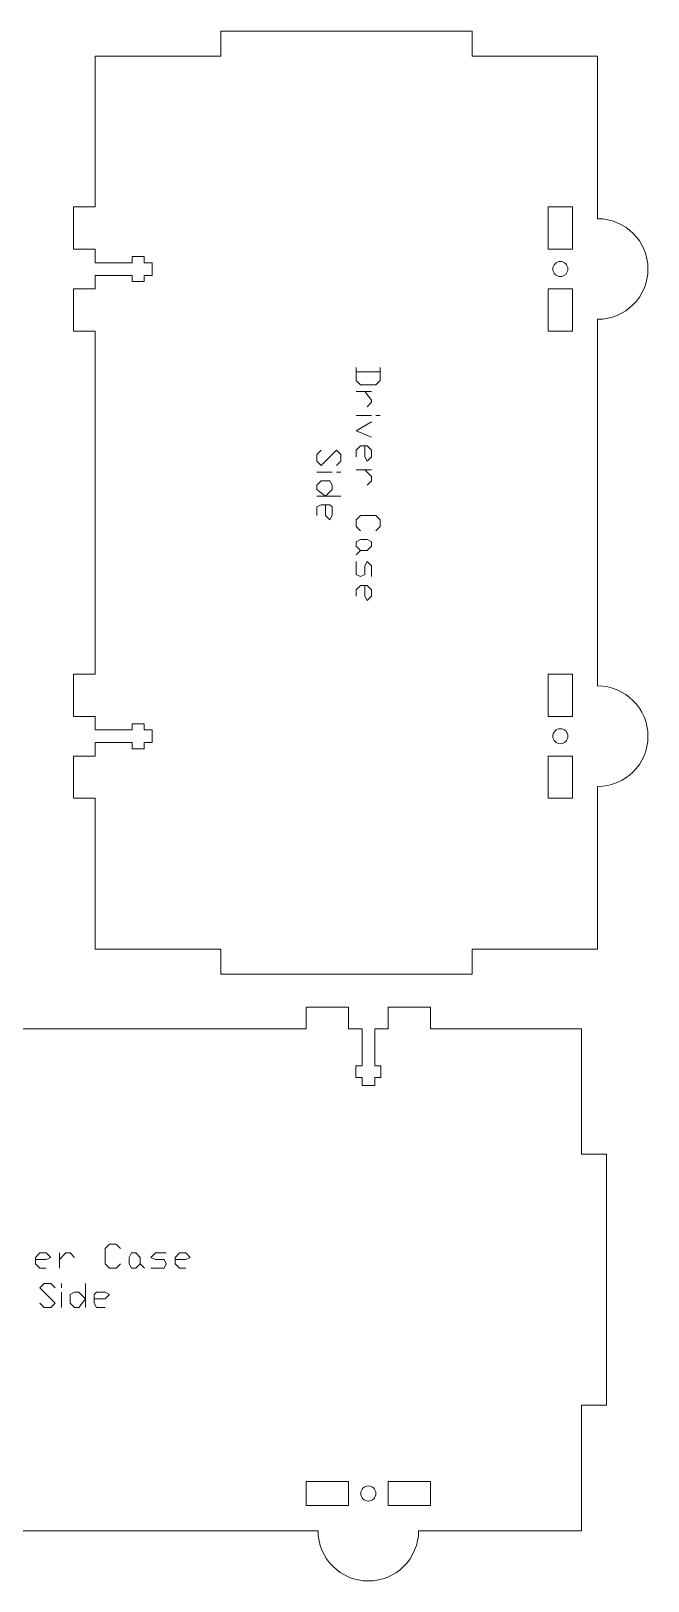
# Model space of a CAD drawing. Header units: inches. Extents: x 0.4 to 31.7, y 0.3 to 15.7.
# Drawn here: x 25.62 to 31.75, y 0.27 to 15.68 of the extents above; entities that cross this region are included whole.
import ezdxf

# ---------------------------------------------------------------- set-up
doc = ezdxf.new("R2010")
doc.units = ezdxf.units.IN
doc.header["$MEASUREMENT"] = 0
doc.layers.add('CUT_SHEET_1', color=179, linetype='Continuous')

msp = doc.modelspace()

# ---------------------------------------------------------------- linework, layer by layer
at = {"layer": 'CUT_SHEET_1', "color": 3, "lineweight": 0}
for p, q in [((30.003, 15.675), (27.508, 15.675)), ((27.508, 15.675), (27.508, 15.425)), ((30.003, 15.425), (30.003, 15.675)), ((27.508, 15.425), (26.26, 15.425)), ((26.26, 15.425), (26.26, 13.926)), ((31.25, 15.425), (30.003, 15.425)), ((31.25, 13.809), (31.25, 15.425)), ((26.26, 13.926), (26.045, 13.926)), ((26.045, 13.926), (26.045, 13.506)), ((26.045, 13.506), (26.26, 13.506)), ((26.26, 13.506), (26.26, 13.372)), ((26.628, 13.372), (26.628, 13.434)), ((26.628, 13.434), (26.746, 13.434)), ((26.746, 13.434), (26.746, 13.372)), ((26.26, 13.372), (26.628, 13.372)), ((26.746, 13.372), (26.825, 13.372)), ((26.825, 13.372), (26.825, 13.246)), ((26.26, 13.112), (26.045, 13.112)), ((26.045, 13.112), (26.045, 12.692)), ((26.628, 13.246), (26.26, 13.246)), ((26.26, 13.246), (26.26, 13.112)), ((26.628, 13.184), (26.628, 13.246)), ((26.746, 13.184), (26.628, 13.184)), ((26.825, 13.246), (26.746, 13.246)), ((26.746, 13.246), (26.746, 13.184)), ((31.25, 9.164), (31.25, 12.809)), ((26.045, 12.692), (26.26, 12.692)), ((26.26, 12.692), (26.26, 9.281)), ((26.26, 9.281), (26.045, 9.281)), ((26.045, 9.281), (26.045, 8.861)), ((26.045, 8.861), (26.26, 8.861)), ((26.26, 8.861), (26.26, 8.727)), ((26.628, 8.727), (26.628, 8.789)), ((26.628, 8.789), (26.746, 8.789)), ((26.746, 8.789), (26.746, 8.727)), ((26.26, 8.727), (26.628, 8.727)), ((26.746, 8.727), (26.825, 8.727)), ((26.825, 8.727), (26.825, 8.601)), ((26.628, 8.601), (26.26, 8.601)), ((26.26, 8.601), (26.26, 8.467)), ((26.628, 8.539), (26.628, 8.601)), ((26.746, 8.539), (26.628, 8.539)), ((26.825, 8.601), (26.746, 8.601)), ((26.746, 8.601), (26.746, 8.539)), ((26.26, 8.467), (26.045, 8.467)), ((26.045, 8.467), (26.045, 8.048)), ((26.045, 8.048), (26.26, 8.048)), ((26.26, 8.048), (26.26, 6.548)), ((31.25, 6.548), (31.25, 8.164)), ((26.26, 6.548), (27.508, 6.548)), ((27.508, 6.548), (27.508, 6.298)), ((30.003, 6.298), (30.003, 6.548)), ((30.003, 6.548), (31.25, 6.548)), ((27.508, 6.298), (30.003, 6.298)), ((28.776, 5.971), (28.356, 5.971)), ((28.356, 5.971), (28.356, 5.756)), ((28.776, 5.756), (28.776, 5.971)), ((29.589, 5.971), (29.169, 5.971)), ((29.169, 5.971), (29.169, 5.756)), ((29.589, 5.756), (29.589, 5.971)), ((28.356, 5.756), (24.944, 5.756)), ((28.91, 5.756), (28.776, 5.756)), ((28.91, 5.388), (28.91, 5.756)), ((29.169, 5.756), (29.036, 5.756)), ((29.036, 5.756), (29.036, 5.388)), ((31.089, 5.756), (29.589, 5.756)), ((31.089, 4.508), (31.089, 5.756)), ((28.848, 5.27), (28.848, 5.388)), ((28.848, 5.388), (28.91, 5.388)), ((28.91, 5.27), (28.848, 5.27)), ((28.91, 5.191), (28.91, 5.27)), ((29.036, 5.388), (29.098, 5.388)), ((29.098, 5.27), (29.036, 5.27)), ((29.036, 5.27), (29.036, 5.191)), ((29.098, 5.388), (29.098, 5.27)), ((29.036, 5.191), (28.91, 5.191)), ((31.339, 4.508), (31.089, 4.508)), ((31.339, 2.013), (31.339, 4.508)), ((31.089, 0.766), (31.089, 2.013)), ((31.089, 2.013), (31.339, 2.013)), ((24.828, 0.766), (28.473, 0.766)), ((29.472, 0.766), (31.089, 0.766))]:
    msp.add_line(p, q, dxfattribs=at)
at = {"layer": 'CUT_SHEET_1', "color": 1, "lineweight": 0}
for p, q in [((30.76, 13.506), (30.76, 13.926)), ((30.76, 13.926), (30.999, 13.926)), ((30.999, 13.926), (30.999, 13.506)), ((30.999, 13.506), (30.76, 13.506)), ((30.76, 12.692), (30.76, 13.112)), ((30.76, 13.112), (30.999, 13.112)), ((30.999, 13.112), (30.999, 12.692)), ((30.999, 12.692), (30.76, 12.692)), ((30.76, 8.861), (30.76, 9.281)), ((30.76, 9.281), (30.999, 9.281)), ((30.999, 9.281), (30.999, 8.861)), ((30.999, 8.861), (30.76, 8.861)), ((30.76, 8.048), (30.76, 8.467)), ((30.76, 8.467), (30.999, 8.467)), ((30.999, 8.467), (30.999, 8.048)), ((30.999, 8.048), (30.76, 8.048)), ((28.356, 1.016), (28.356, 1.256)), ((28.356, 1.256), (28.776, 1.256)), ((28.776, 1.256), (28.776, 1.016)), ((29.169, 1.016), (29.169, 1.256)), ((29.169, 1.256), (29.589, 1.256)), ((29.589, 1.256), (29.589, 1.016)), ((28.776, 1.016), (28.356, 1.016)), ((29.589, 1.016), (29.169, 1.016))]:
    msp.add_line(p, q, dxfattribs=at)
at = {"layer": 'CUT_SHEET_1', "color": 7, "lineweight": 15}
for p, q in [((28.852, 12.33), (28.852, 12.2)), ((29.09, 12.2), (29.09, 12.33)), ((29.09, 12.287), (28.852, 12.287)), ((28.852, 12.2), (28.895, 12.157)), ((29.047, 12.157), (29.09, 12.2)), ((28.852, 12.092), (29.003, 12.092)), ((28.895, 12.157), (29.047, 12.157)), ((28.938, 12.092), (29.003, 12.005)), ((29.003, 11.984), (28.96, 11.94)), ((29.003, 12.005), (29.003, 11.984)), ((28.852, 11.854), (29.003, 11.854)), ((29.003, 11.789), (28.852, 11.702)), ((29.047, 11.854), (29.09, 11.854)), ((28.852, 11.702), (29.003, 11.637)), ((28.505, 11.507), (28.462, 11.464)), ((28.462, 11.464), (28.462, 11.399)), ((28.505, 11.356), (28.657, 11.507)), ((28.657, 11.507), (28.7, 11.464)), ((28.7, 11.464), (28.7, 11.399)), ((28.895, 11.551), (28.852, 11.507)), ((28.852, 11.507), (28.852, 11.442)), ((28.96, 11.551), (28.895, 11.551)), ((28.938, 11.551), (28.938, 11.442)), ((28.938, 11.442), (28.96, 11.399)), ((29.003, 11.507), (28.96, 11.551)), ((28.96, 11.399), (29.003, 11.442)), ((29.003, 11.442), (29.003, 11.507)), ((28.462, 11.399), (28.505, 11.356)), ((28.462, 11.291), (28.613, 11.291)), ((28.7, 11.399), (28.657, 11.356)), ((28.657, 11.291), (28.7, 11.291)), ((28.852, 11.312), (29.003, 11.312)), ((28.938, 11.312), (29.003, 11.247)), ((28.462, 11.161), (28.505, 11.204)), ((28.462, 11.117), (28.462, 11.161)), ((28.548, 11.052), (28.462, 11.117)), ((28.505, 11.204), (28.592, 11.204)), ((28.613, 11.117), (28.548, 11.052)), ((28.592, 11.204), (28.613, 11.161)), ((28.613, 11.161), (28.613, 11.117)), ((29.003, 11.204), (28.96, 11.161)), ((29.003, 11.247), (29.003, 11.204)), ((28.7, 11.052), (28.462, 11.052)), ((28.505, 10.966), (28.462, 10.944)), ((28.462, 10.944), (28.462, 10.857)), ((28.592, 10.966), (28.505, 10.966)), ((28.548, 10.966), (28.548, 10.857)), ((28.613, 10.944), (28.592, 10.966)), ((28.613, 10.857), (28.613, 10.944)), ((28.548, 10.857), (28.592, 10.814)), ((28.592, 10.814), (28.613, 10.857)), ((28.852, 10.814), (28.895, 10.857)), ((28.852, 10.749), (28.852, 10.814)), ((28.895, 10.857), (29.047, 10.857)), ((29.047, 10.857), (29.09, 10.814)), ((29.09, 10.814), (29.09, 10.749)), ((28.895, 10.706), (28.852, 10.749)), ((29.09, 10.749), (29.047, 10.706)), ((28.852, 10.597), (28.895, 10.619)), ((28.852, 10.554), (28.852, 10.597)), ((28.895, 10.511), (28.852, 10.554)), ((28.895, 10.511), (28.852, 10.467)), ((28.895, 10.619), (28.96, 10.619)), ((28.96, 10.511), (28.895, 10.511)), ((28.96, 10.619), (29.003, 10.597)), ((29.003, 10.554), (28.96, 10.511)), ((29.003, 10.597), (29.003, 10.554)), ((28.852, 10.402), (28.852, 10.272)), ((28.938, 10.359), (28.96, 10.402)), ((28.938, 10.272), (28.938, 10.359)), ((28.96, 10.402), (29.003, 10.359)), ((29.003, 10.359), (29.003, 10.251)), ((28.852, 10.272), (28.895, 10.251)), ((28.895, 10.251), (28.938, 10.272)), ((28.895, 10.164), (28.852, 10.121)), ((28.852, 10.121), (28.852, 10.056)), ((28.96, 10.164), (28.895, 10.164)), ((28.938, 10.164), (28.938, 10.056)), ((28.938, 10.056), (28.96, 10.012)), ((29.003, 10.121), (28.96, 10.164)), ((28.96, 10.012), (29.003, 10.056)), ((29.003, 10.056), (29.003, 10.121)), ((26.359, 3.57), (26.403, 3.613)), ((26.359, 3.418), (26.359, 3.57)), ((26.403, 3.613), (26.468, 3.613)), ((26.468, 3.613), (26.511, 3.57)), ((25.709, 3.527), (25.666, 3.483)), ((25.666, 3.483), (25.666, 3.418)), ((25.666, 3.462), (25.774, 3.462)), ((25.666, 3.418), (25.709, 3.375)), ((25.774, 3.527), (25.709, 3.527)), ((25.818, 3.483), (25.774, 3.527)), ((25.774, 3.462), (25.818, 3.483)), ((25.904, 3.462), (25.969, 3.527)), ((25.904, 3.375), (25.904, 3.527)), ((25.969, 3.527), (26.013, 3.527)), ((26.013, 3.527), (26.056, 3.483)), ((26.403, 3.375), (26.359, 3.418)), ((26.511, 3.418), (26.468, 3.375)), ((26.598, 3.483), (26.619, 3.527)), ((26.598, 3.418), (26.598, 3.483)), ((26.619, 3.375), (26.598, 3.418)), ((26.619, 3.527), (26.663, 3.527)), ((26.663, 3.527), (26.706, 3.483)), ((26.706, 3.418), (26.663, 3.375)), ((26.706, 3.483), (26.706, 3.418)), ((26.706, 3.418), (26.749, 3.375)), ((26.814, 3.483), (26.858, 3.527)), ((26.858, 3.462), (26.814, 3.483)), ((26.858, 3.527), (26.966, 3.527)), ((26.944, 3.462), (26.858, 3.462)), ((26.966, 3.418), (26.944, 3.462)), ((26.944, 3.375), (26.966, 3.418)), ((27.096, 3.527), (27.053, 3.483)), ((27.053, 3.483), (27.053, 3.418)), ((27.053, 3.462), (27.161, 3.462)), ((27.053, 3.418), (27.096, 3.375)), ((27.161, 3.527), (27.096, 3.527)), ((27.204, 3.483), (27.161, 3.527)), ((27.161, 3.462), (27.204, 3.483)), ((25.709, 3.375), (25.774, 3.375)), ((26.468, 3.375), (26.403, 3.375)), ((26.663, 3.375), (26.619, 3.375)), ((26.814, 3.375), (26.944, 3.375)), ((27.096, 3.375), (27.161, 3.375)), ((25.709, 3.18), (25.753, 3.223)), ((25.861, 3.028), (25.709, 3.18)), ((25.753, 3.223), (25.818, 3.223)), ((25.818, 3.223), (25.861, 3.18)), ((25.926, 3.18), (25.926, 3.223)), ((25.926, 2.985), (25.926, 3.137)), ((26.013, 3.115), (26.056, 3.137)), ((26.013, 3.028), (26.013, 3.115)), ((26.056, 3.137), (26.099, 3.137)), ((26.099, 3.137), (26.164, 3.072)), ((26.164, 3.223), (26.164, 2.985)), ((26.273, 3.137), (26.251, 3.115)), ((26.251, 3.115), (26.251, 3.028)), ((26.359, 3.137), (26.273, 3.137)), ((26.403, 3.115), (26.359, 3.137)), ((26.359, 3.072), (26.403, 3.115)), ((25.709, 3.028), (25.753, 2.985)), ((25.753, 2.985), (25.818, 2.985)), ((25.818, 2.985), (25.861, 3.028)), ((26.056, 2.985), (26.013, 3.028)), ((26.099, 2.985), (26.056, 2.985)), ((26.164, 3.072), (26.099, 2.985)), ((26.251, 3.072), (26.359, 3.072)), ((26.251, 3.028), (26.273, 2.985)), ((26.273, 2.985), (26.359, 2.985))]:
    msp.add_line(p, q, dxfattribs=at)
at = {"layer": 'CUT_SHEET_1', "color": 3, "lineweight": 0}
for points in [[(31.75, 13.309), (31.75, 13.585), (31.526, 13.809), (31.25, 13.809)], [(31.25, 12.809), (31.526, 12.809), (31.75, 13.033), (31.75, 13.309)], [(31.75, 8.664), (31.75, 8.94), (31.526, 9.164), (31.25, 9.164)], [(31.25, 8.164), (31.526, 8.164), (31.75, 8.388), (31.75, 8.664)], [(28.473, 0.766), (28.473, 0.49), (28.697, 0.266), (28.973, 0.266)], [(28.973, 0.266), (29.249, 0.266), (29.472, 0.49), (29.472, 0.766)]]:
    msp.add_open_spline(points, degree=3, dxfattribs=at)
at = {"layer": 'CUT_SHEET_1', "color": 1, "lineweight": 0}
for points in [[(30.805, 13.309), (30.805, 13.351), (30.838, 13.384), (30.88, 13.384)], [(30.88, 13.234), (30.838, 13.234), (30.805, 13.268), (30.805, 13.309)], [(30.88, 13.384), (30.921, 13.384), (30.955, 13.351), (30.955, 13.309)], [(30.955, 13.309), (30.955, 13.268), (30.921, 13.234), (30.88, 13.234)], [(30.805, 8.664), (30.805, 8.706), (30.838, 8.739), (30.88, 8.739)], [(30.88, 8.589), (30.838, 8.589), (30.805, 8.623), (30.805, 8.664)], [(30.88, 8.739), (30.921, 8.739), (30.955, 8.706), (30.955, 8.664)], [(30.955, 8.664), (30.955, 8.623), (30.921, 8.589), (30.88, 8.589)], [(28.898, 1.136), (28.898, 1.178), (28.931, 1.211), (28.973, 1.211)], [(28.973, 1.061), (28.931, 1.061), (28.898, 1.095), (28.898, 1.136)], [(28.973, 1.211), (29.014, 1.211), (29.048, 1.178), (29.048, 1.136)], [(29.048, 1.136), (29.048, 1.095), (29.014, 1.061), (28.973, 1.061)]]:
    msp.add_open_spline(points, degree=3, dxfattribs=at)

doc.saveas('drawing.dxf')
